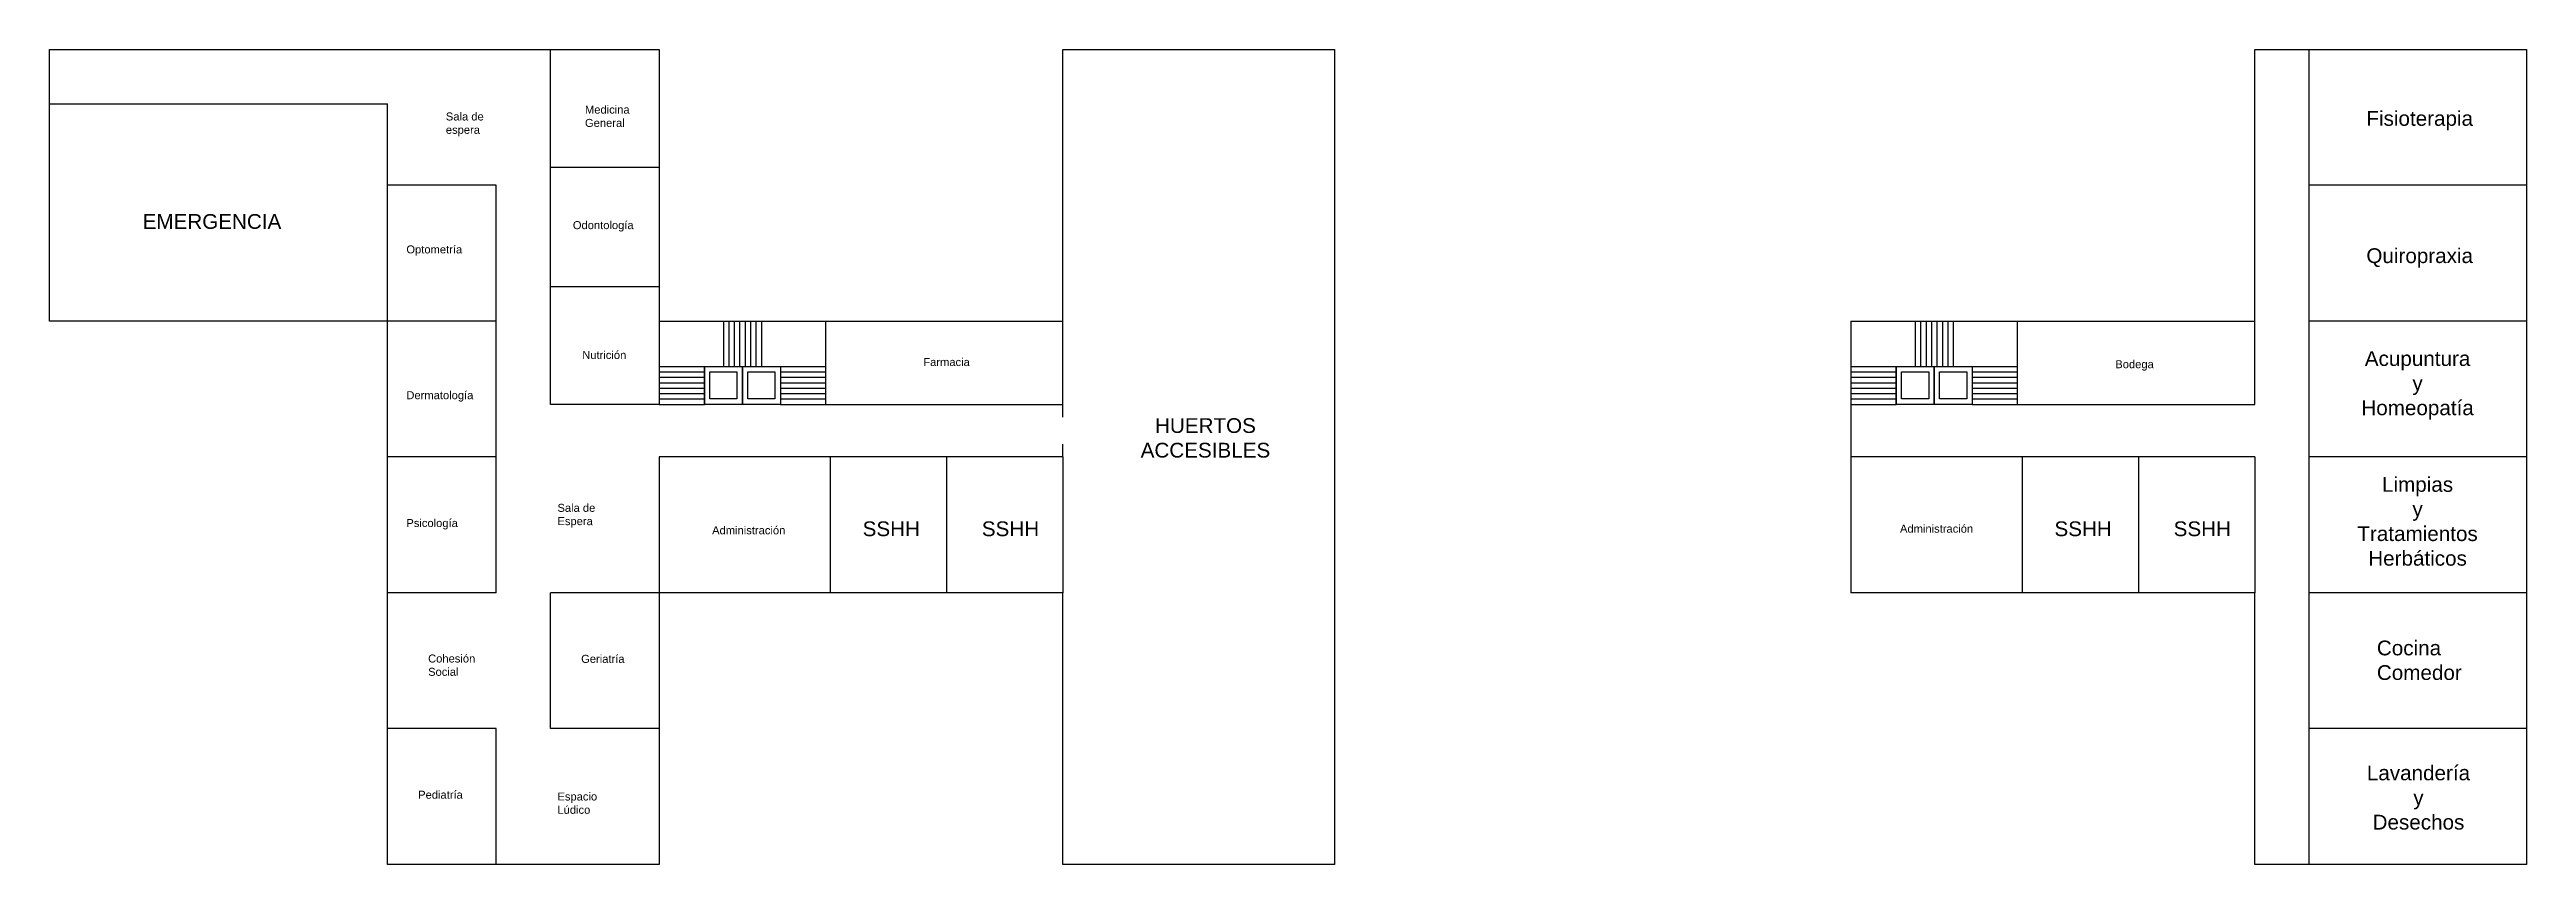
# Model space of a CAD drawing. Header units: millimetres. Extents: x 2486 to 2918, y 1154 to 1361.
# Drawn here: x 2780.8 to 2917.6, y 1281.4 to 1326.4 of the extents above; entities that cross this region are included whole.
import ezdxf

# ---------------------------------------------------------------- set-up
doc = ezdxf.new("R2010")
doc.units = ezdxf.units.MM
doc.layers.add('modulos alternativos', color=10, linetype='Continuous')
doc.styles.get("Standard").update_dxf_attribs({"font": 'arial.ttf'})

msp = doc.modelspace()

# ---------------------------------------------------------------- linework, layer by layer
for p, q in [((2808.49, 1306.79), (2808.49, 1326.39)), ((2905.59, 1281.39), (2905.59, 1326.39)), ((2780.84, 1323.39), (2799.49, 1323.39)), ((2799.49, 1311.39), (2799.49, 1323.39)), ((2805.49, 1318.89), (2799.49, 1318.89)), ((2805.49, 1303.89), (2805.49, 1318.89)), ((2805.49, 1303.89), (2805.49, 1318.89)), ((2917.59, 1318.89), (2905.59, 1318.89)), ((2814.49, 1313.29), (2808.49, 1313.29)), ((2805.49, 1311.39), (2799.49, 1311.39)), ((2814.49, 1311.39), (2814.49, 1306.79)), ((2818.04, 1311.39), (2818.04, 1308.89)), ((2818.34, 1311.39), (2818.34, 1308.89)), ((2818.64, 1311.39), (2818.64, 1308.89)), ((2818.94, 1311.39), (2818.94, 1308.89)), ((2819.24, 1311.39), (2819.24, 1308.89)), ((2819.54, 1311.39), (2819.54, 1308.89)), ((2819.84, 1311.39), (2819.84, 1308.89)), ((2820.14, 1311.39), (2820.14, 1308.89)), ((2823.69, 1306.79), (2823.69, 1311.39)), ((2836.79, 1306.79), (2836.79, 1311.39)), ((2883.84, 1311.39), (2883.84, 1308.89)), ((2884.14, 1311.39), (2884.14, 1308.89)), ((2884.44, 1311.39), (2884.44, 1308.89)), ((2884.74, 1311.39), (2884.74, 1308.89)), ((2885.04, 1311.39), (2885.04, 1308.89)), ((2885.34, 1311.39), (2885.34, 1308.89)), ((2885.64, 1311.39), (2885.64, 1308.89)), ((2885.94, 1311.39), (2885.94, 1308.89)), ((2889.49, 1306.79), (2889.49, 1311.39)), ((2902.59, 1306.79), (2902.59, 1311.39)), ((2917.59, 1311.39), (2905.59, 1311.39)), ((2814.49, 1308.89), (2816.99, 1308.89)), ((2816.99, 1308.89), (2816.99, 1306.79)), ((2821.19, 1308.89), (2823.69, 1308.89)), ((2880.29, 1308.89), (2882.79, 1308.89)), ((2882.79, 1308.89), (2882.79, 1306.79)), ((2886.99, 1308.89), (2889.49, 1308.89)), ((2814.49, 1308.59), (2816.99, 1308.59)), ((2814.49, 1308.29), (2816.99, 1308.29)), ((2814.49, 1307.99), (2816.99, 1307.99)), ((2814.49, 1307.69), (2816.99, 1307.69)), ((2814.49, 1307.39), (2816.99, 1307.39)), ((2821.19, 1308.59), (2823.69, 1308.59)), ((2821.19, 1308.29), (2823.69, 1308.29)), ((2821.19, 1307.99), (2823.69, 1307.99)), ((2821.19, 1307.69), (2823.69, 1307.69)), ((2821.19, 1307.39), (2823.69, 1307.39)), ((2880.29, 1308.59), (2882.79, 1308.59)), ((2880.29, 1308.29), (2882.79, 1308.29)), ((2880.29, 1307.99), (2882.79, 1307.99)), ((2880.29, 1307.69), (2882.79, 1307.69)), ((2880.29, 1307.39), (2882.79, 1307.39)), ((2886.99, 1308.59), (2889.49, 1308.59)), ((2886.99, 1308.29), (2889.49, 1308.29)), ((2886.99, 1307.99), (2889.49, 1307.99)), ((2886.99, 1307.69), (2889.49, 1307.69)), ((2886.99, 1307.39), (2889.49, 1307.39)), ((2814.49, 1306.79), (2808.49, 1306.79)), ((2814.49, 1307.09), (2816.99, 1307.09)), ((2814.49, 1306.79), (2816.99, 1306.79)), ((2821.19, 1307.09), (2823.69, 1307.09)), ((2821.19, 1306.79), (2823.69, 1306.79)), ((2823.69, 1306.79), (2836.79, 1306.79)), ((2836.79, 1306.09), (2836.79, 1306.79)), ((2880.29, 1307.09), (2882.79, 1307.09)), ((2880.29, 1306.79), (2882.79, 1306.79)), ((2886.99, 1307.09), (2889.49, 1307.09)), ((2886.99, 1306.79), (2889.49, 1306.79)), ((2889.49, 1306.79), (2902.59, 1306.79)), ((2836.79, 1303.89), (2836.79, 1304.59)), ((2805.49, 1303.89), (2799.49, 1303.89)), ((2805.49, 1296.39), (2805.49, 1303.89)), ((2805.49, 1296.39), (2805.49, 1303.89)), ((2814.49, 1303.89), (2814.49, 1296.39)), ((2823.94, 1303.89), (2814.49, 1303.89)), ((2823.94, 1303.89), (2823.94, 1296.39)), ((2836.79, 1303.89), (2823.94, 1303.89)), ((2830.36, 1303.89), (2830.36, 1296.39)), ((2836.79, 1303.89), (2836.79, 1296.39)), ((2902.59, 1303.89), (2880.29, 1303.89)), ((2889.74, 1303.89), (2889.74, 1296.39)), ((2896.16, 1303.89), (2896.16, 1296.39)), ((2902.59, 1303.89), (2902.59, 1296.39)), ((2917.59, 1303.89), (2905.59, 1303.89)), ((2805.49, 1296.39), (2799.49, 1296.39)), ((2808.49, 1288.89), (2808.49, 1296.39)), ((2814.49, 1296.39), (2808.49, 1296.39)), ((2917.59, 1296.39), (2905.59, 1296.39)), ((2805.49, 1288.89), (2799.49, 1288.89)), ((2805.49, 1281.39), (2805.49, 1288.89)), ((2805.49, 1281.39), (2805.49, 1288.89)), ((2814.49, 1288.89), (2808.49, 1288.89)), ((2917.59, 1288.89), (2905.59, 1288.89))]:
    msp.add_line(p, q)
for points in [[(2816.99, 1308.89), (2819.09, 1308.89), (2819.09, 1306.79), (2816.99, 1306.79)], [(2819.09, 1308.89), (2821.19, 1308.89), (2821.19, 1306.79), (2819.09, 1306.79)], [(2882.79, 1308.89), (2884.89, 1308.89), (2884.89, 1306.79), (2882.79, 1306.79)], [(2884.89, 1308.89), (2886.99, 1308.89), (2886.99, 1306.79), (2884.89, 1306.79)], [(2817.29, 1308.59), (2818.79, 1308.59), (2818.79, 1307.09), (2817.29, 1307.09)], [(2819.39, 1308.59), (2820.89, 1308.59), (2820.89, 1307.09), (2819.39, 1307.09)], [(2883.09, 1308.59), (2884.59, 1308.59), (2884.59, 1307.09), (2883.09, 1307.09)], [(2885.19, 1308.59), (2886.69, 1308.59), (2886.69, 1307.09), (2885.19, 1307.09)]]:
    msp.add_lwpolyline(points, close=True)
at = {"layer": 'modulos alternativos'}
for p, q in [((2780.84, 1326.39), (2814.49, 1326.39)), ((2780.84, 1311.39), (2780.84, 1326.39)), ((2784.49, 1326.39), (2814.49, 1326.39)), ((2814.49, 1326.39), (2814.49, 1311.39)), ((2836.79, 1326.39), (2851.79, 1326.39)), ((2836.79, 1311.39), (2836.79, 1326.39)), ((2851.79, 1326.39), (2851.79, 1296.39)), ((2902.59, 1311.39), (2902.59, 1326.39)), ((2902.59, 1326.39), (2917.59, 1326.39)), ((2917.59, 1326.39), (2917.59, 1296.39)), ((2808.49, 1319.89), (2814.49, 1319.89)), ((2799.49, 1311.39), (2780.84, 1311.39)), ((2799.49, 1296.39), (2799.49, 1311.39)), ((2814.49, 1311.39), (2836.79, 1311.39)), ((2880.29, 1311.39), (2880.29, 1296.39)), ((2880.29, 1311.39), (2902.59, 1311.39)), ((2799.49, 1281.39), (2799.49, 1296.39)), ((2814.49, 1296.39), (2814.49, 1281.39)), ((2836.79, 1296.39), (2814.49, 1296.39)), ((2836.79, 1281.39), (2836.79, 1296.39)), ((2851.79, 1296.39), (2851.79, 1281.39)), ((2902.59, 1296.39), (2880.29, 1296.39)), ((2902.59, 1281.39), (2902.59, 1296.39)), ((2917.59, 1296.39), (2917.59, 1281.39)), ((2814.49, 1281.39), (2799.49, 1281.39)), ((2851.79, 1281.39), (2836.79, 1281.39)), ((2917.59, 1281.39), (2902.59, 1281.39))]:
    msp.add_line(p, q, dxfattribs=at)

# ---------------------------------------------------------------- texts
at = {"attachment_point": 1}
for s, width, gutter_width, insert, char_height in [('Sala de espera', 2.5734, 2.21, (2802.72, 1322.91), 0.4412), ('Medicina General', 1.6186, 2.21, (2810.4, 1323.29), 0.4412), ('Fisioterapia', 2.992, 4.08, (2908.75, 1322.99), 0.8155), ('EMERGENCIA', 2.992, 4.08, (2785.98, 1317.3), 0.815), ('Odontología', 1.6186, 2.21, (2809.73, 1316.91), 0.4412), ('Optometría', 1.6186, 2.21, (2800.54, 1315.57), 0.441), ('Quiropraxia', 2.992, 4.08, (2908.75, 1315.41), 0.8155), ('Nutrición', 1.6186, 2.21, (2810.25, 1309.74), 0.441), ('Farmacia', 1.6186, 2.21, (2829.08, 1309.35), 0.441), ('Bodega', 1.6186, 2.21, (2894.89, 1309.23), 0.441), ('\\pxqc;Acupuntura y Homeopatía', 2.992, 4.08, (2910.08, 1309.73), 0.8155), ('Dermatología', 1.6186, 2.21, (2800.54, 1307.52), 0.4412), ('\\pxqc;HUERTOS ACCESIBLES', 2.992, 4.08, (2843.16, 1306.03), 0.8155), ('\\pxqc;Limpias y Tratamientos Herbáticos', 2.992, 4.08, (2910.08, 1302.78), 0.8155), ('Psicología', 1.6186, 2.21, (2800.54, 1300.46), 0.441), ('Sala de Espera', 2.6322, 2.21, (2808.88, 1301.3), 0.4412), ('Administración', 1.6186, 2.21, (2817.42, 1300.06), 0.4412), ('SSHH', 2.992, 4.08, (2825.73, 1300.33), 0.815), ('SSHH', 2.992, 4.08, (2832.31, 1300.33), 0.815), ('Administración', 1.6186, 2.21, (2883, 1300.15), 0.4412), ('SSHH', 2.992, 4.08, (2891.53, 1300.33), 0.815), ('SSHH', 2.992, 4.08, (2898.11, 1300.33), 0.815), ('Cocina Comedor', 4.5637, 4.08, (2909.33, 1293.75), 0.8155), ('Cohesión Social', 1.6186, 2.21, (2801.74, 1292.98), 0.4412), ('Geriatría', 1.6186, 2.21, (2810.19, 1292.96), 0.441), ('\\pxqc;Lavandería y Desechos', 2.992, 4.08, (2910.13, 1286.85), 0.8155), ('Pediatría', 1.6186, 2.21, (2801.19, 1285.46), 0.441), ('Espacio Lúdico', 1.6186, 2.21, (2808.88, 1285.36), 0.4412)]:
    msp.add_mtext_dynamic_manual_height_columns(s, width=width, gutter_width=gutter_width, heights=[0], dxfattribs=dict(at, insert=insert, char_height=char_height))

doc.saveas('drawing.dxf')
